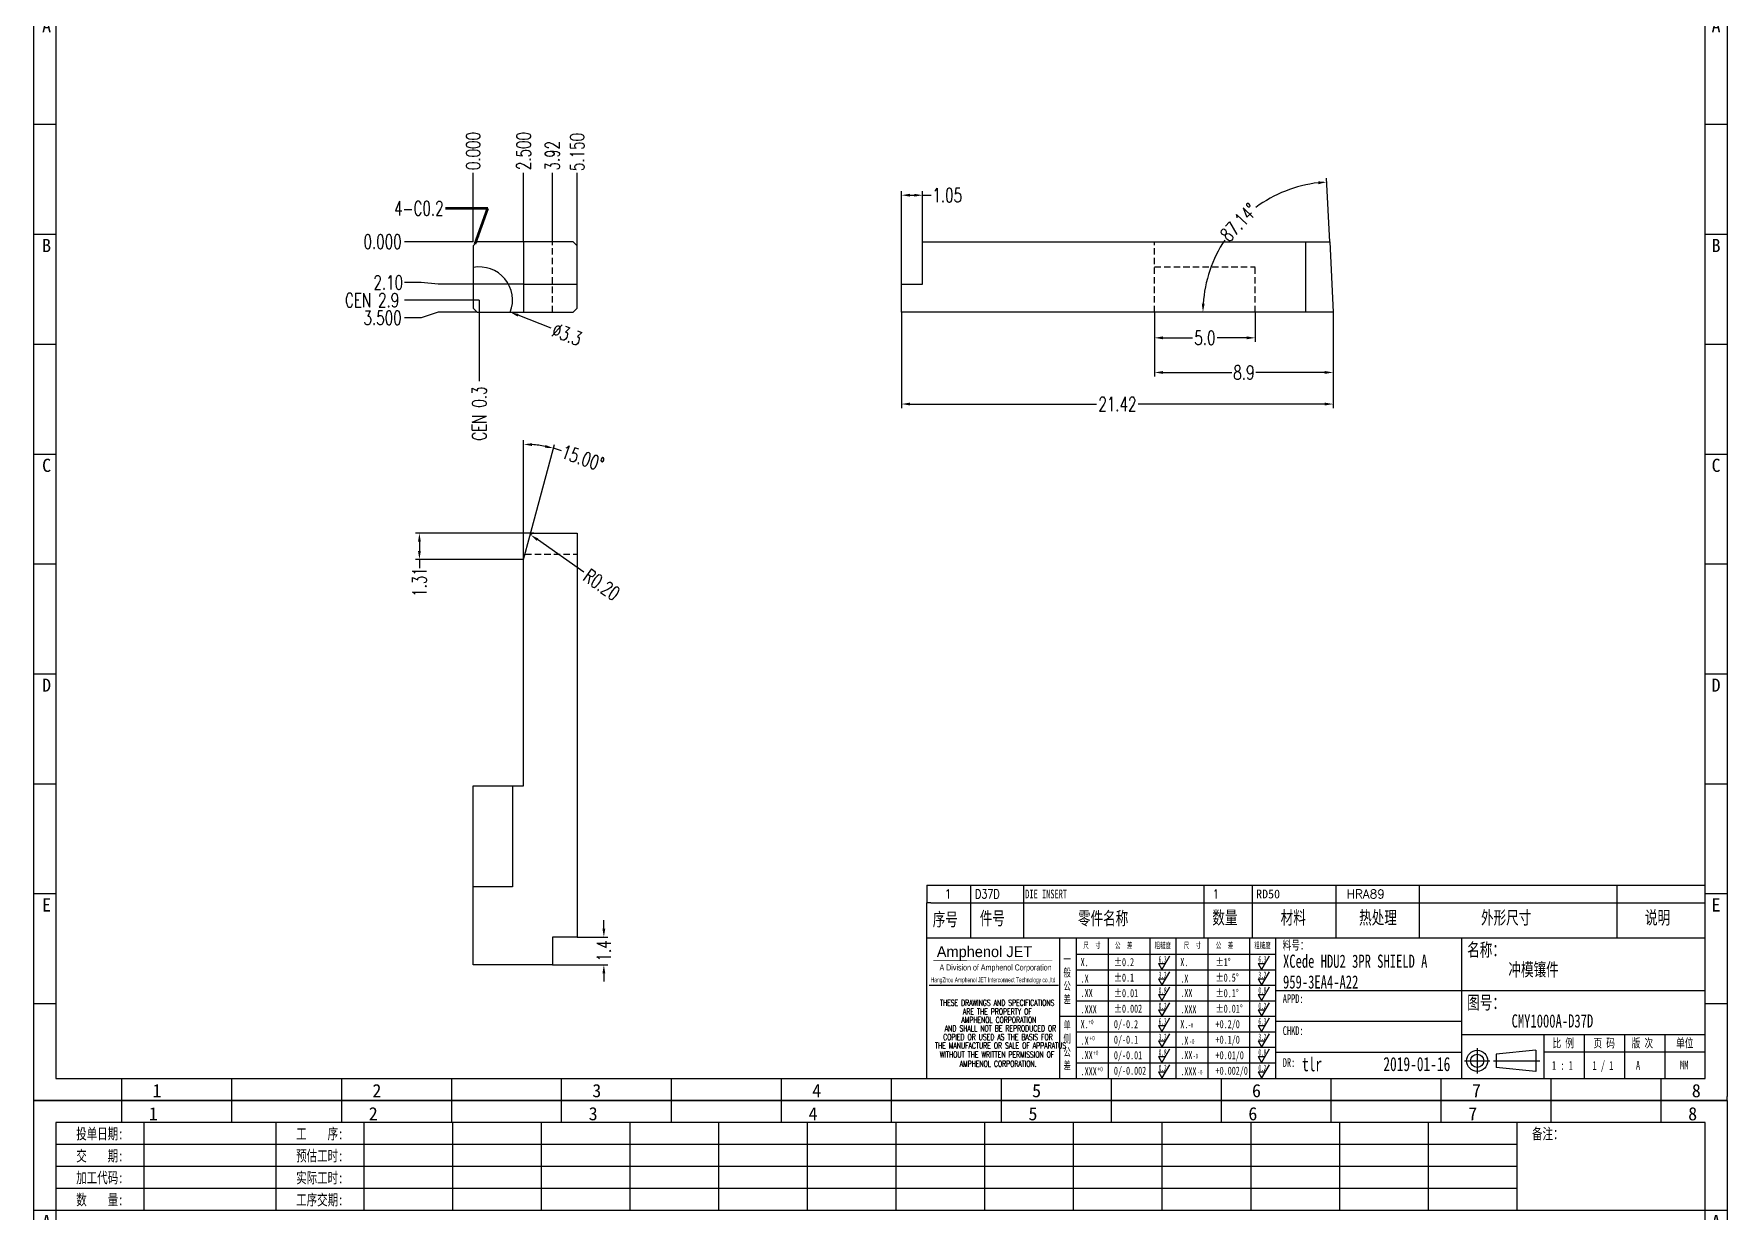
# Model space of a CAD drawing. Header units: millimetres. Extents: x -2852 to 5627, y -2271 to 1849.
# Drawn here: x -459.4 to -375.4, y -73.1 to -14.6 of the extents above; entities that cross this region are included whole.
import ezdxf
from ezdxf.enums import TextEntityAlignment as Align

# ---------------------------------------------------------------- set-up
doc = ezdxf.new("R2010")
doc.units = ezdxf.units.MM
doc.header["$PDSIZE"] = 3
doc.linetypes.add('DASHED2', pattern=[9.525, 6.35, -3.175])
for name, color, linetype in [('1', 7, 'Continuous'), ('11', 4, 'DASHED2'), ('41', 1, 'Continuous'), ('D03', 7, 'Continuous')]:
    doc.layers.add(name, color=color, linetype=linetype)
doc.styles.add('CH', font='仿宋_GB2312_0.ttf')
doc.styles.add('jet02', font='simplex.shx', dxfattribs={"width": 0.7})
doc.styles.add('SIMPLEX', font='SIMPLEX')
doc.styles.get("Standard").update_dxf_attribs({"font": '仿宋_GB2312_0.ttf', "width": 0.7})
doc.styles.add('TEXTSTYLE_1', font='TRIUMB.TTF')
doc.styles.add('TEXTSTYLE_2', font='TRIUM.TTF')
doc.styles.add('tk', font='', dxfattribs={"width": 0.7})
doc.styles.add('tk 2', font='仿宋_GB2312_0.ttf', dxfattribs={"width": 0.65})
doc.styles.add('tk 4', font='simplex.shx', dxfattribs={"width": 0.65, "bigfont": 'bigfont.shx'})
doc.styles.get('tk').set_extended_font_data('NSimSun')
doc.dimstyles.new('jet02', dxfattribs={"dimtxt": 3.5, "dimasz": 2.1, "dimexe": 1, "dimexo": 0, "dimgap": 0.5, "dimtad": 0, "dimtoh": 1, "dimdec": 3, "dimzin": 9, "dimdsep": 46, "dimtxsty": 'jet02', "dimcen": 0, "dimclrt": 256, "dimazin": 2, "dimtfac": 1, "dimtdec": 3, "dimtofl": 0, "dimtmove": 0, "dimatfit": 1, "dimfxl": 0, "dimarcsym": 0})

# ---------------------------------------------------------------- blocks, each defined once
blk = doc.blocks.new('A3-N')
at = {"layer": '1', "color": 1}
for p, q in [((0, 0), (0, 296.73)), ((0, 296.73), (420, 296.73)), ((21.82, 291.27), (21.82, 296.73)), ((49.09, 291.27), (49.09, 296.73)), ((76.36, 291.27), (76.36, 296.73)), ((103.64, 291.27), (103.64, 296.73)), ((103.64, 291.27), (103.64, 296.73)), ((103.64, 291.27), (103.64, 296.73)), ((130.91, 291.27), (130.91, 296.73)), ((158.18, 291.27), (158.18, 296.73)), ((185.45, 291.27), (185.45, 296.73)), ((212.73, 291.27), (212.73, 296.73)), ((240, 291.27), (240, 296.73)), ((267.27, 291.27), (267.27, 296.73)), ((294.55, 291.27), (294.55, 296.73)), ((321.82, 291.27), (321.82, 296.73)), ((349.09, 291.27), (349.09, 296.73)), ((376.36, 291.27), (376.36, 296.73)), ((403.64, 291.27), (403.64, 296.73)), ((420, 296.73), (420, 1)), ((5.45, 269.45), (0, 269.45)), ((420, 269.45), (414.55, 269.45)), ((5.45, 242.18), (0, 242.18)), ((420, 242.18), (414.55, 242.18)), ((5.45, 214.91), (0, 214.91)), ((420, 214.91), (414.55, 214.91)), ((5.45, 187.64), (0, 187.64)), ((420, 187.64), (414.55, 187.64)), ((5.45, 160.36), (0, 160.36)), ((420, 160.36), (414.55, 160.36)), ((5.45, 133.09), (0, 133.09)), ((420, 133.09), (414.55, 133.09)), ((5.45, 105.82), (0, 105.82)), ((420, 105.82), (414.55, 105.82)), ((5.45, 78.55), (0, 78.55)), ((420, 78.55), (414.55, 78.55)), ((5.45, 51.27), (0, 51.27)), ((420, 51.27), (414.55, 51.27)), ((222.45, 49.09), (221.45, 49.09)), ((221.45, 49.09), (221.45, 40.36)), ((222.45, 49.09), (414.55, 49.09)), ((232.36, 49.09), (232.36, 40.36)), ((245.45, 49.09), (245.45, 40.36)), ((290.18, 49.09), (290.18, 40.36)), ((302.18, 49.09), (302.18, 40.36)), ((322.91, 49.09), (322.91, 40.36)), ((343.64, 49.09), (343.64, 40.36)), ((392.73, 40.36), (392.73, 49.09)), ((258.55, 40.36), (258.55, 5.44)), ((266.45, 40.36), (266.45, 5.44)), ((276.78, 40.36), (276.78, 5.45)), ((291.18, 40.36), (291.18, 5.45)), ((301.51, 40.37), (301.51, 5.46)), ((308.01, 40.36), (308.01, 5.45)), ((354.09, 40.36), (354.09, 5.45)), ((308.01, 32.39), (258.55, 32.39)), ((308.01, 28.54), (258.55, 28.54)), ((414.55, 27.27), (308.01, 27.27)), ((5.45, 24), (0, 24)), ((308.01, 24.69), (258.55, 24.69)), ((420, 24), (414.55, 24)), ((308.01, 16.99), (258.55, 16.99)), ((354.09, 19.63), (308.01, 19.63)), ((308.01, 13.14), (258.55, 13.14)), ((414.55, 16.36), (354.09, 16.36)), ((374.55, 16.36), (374.55, 5.45)), ((384.55, 16.36), (384.55, 5.45)), ((394.55, 16.36), (394.55, 5.45)), ((404.55, 16.36), (404.55, 5.45)), ((308.01, 9.29), (258.55, 9.29)), ((308.01, 11.99), (354.09, 11.99)), ((372.51, 12.49), (362.69, 11.5)), ((362.69, 11.5), (362.69, 8.23)), ((372.51, 12.49), (372.51, 7.25)), ((414.55, 12), (374.55, 12)), ((21.82, 0), (21.82, 5.45)), ((49.09, 0), (49.09, 5.45)), ((76.36, 0), (76.36, 5.45)), ((103.64, 0), (103.64, 5.45)), ((130.91, 0), (130.91, 5.45)), ((158.18, 0), (158.18, 5.45)), ((185.45, 0), (185.45, 5.45)), ((212.73, 0), (212.73, 5.45)), ((240, 0), (240, 5.45)), ((267.27, 0), (267.27, 5.45)), ((294.55, 0), (294.55, 5.45)), ((321.82, 0), (321.82, 5.45)), ((349.09, 0), (349.09, 5.45)), ((372.51, 7.25), (362.69, 8.23)), ((376.36, 0), (376.36, 5.45)), ((403.64, 0), (403.64, 5.45)), ((1, 0), (0, 0)), ((420, 0), (1, 0)), ((420, 0), (420, 1))]:
    blk.add_line(p, q, dxfattribs=at)
at = {"layer": '1'}
for p, q in [((414.55, 278.18), (414.55, 284.73)), ((221.45, 40.36), (221.45, 5.45)), ((221.45, 40.36), (414.55, 40.36)), ((221.45, 40.36), (414.55, 40.36)), ((254.41, 40.36), (254.41, 5.45)), ((283.28, 40.36), (283.28, 5.45)), ((308.01, 36.24), (258.55, 36.24)), ((222.08, 28.67), (254.12, 28.67)), ((308.01, 20.84), (254.41, 20.84))]:
    blk.add_line(p, q, dxfattribs=at)
at = {"layer": '1', "color": 1, "ltscale": 0.05}
for p, q in [((278.93, 34.04), (279.79, 32.56)), ((278.93, 34.04), (280.65, 34.04)), ((281.68, 35.84), (279.79, 32.56)), ((303.66, 34.05), (304.52, 32.56)), ((303.66, 34.05), (305.38, 34.05)), ((306.41, 35.84), (304.52, 32.56)), ((278.93, 30.19), (279.79, 28.71)), ((278.93, 30.19), (280.65, 30.19)), ((281.68, 31.99), (279.79, 28.71)), ((303.66, 30.2), (305.38, 30.2)), ((303.66, 30.2), (304.52, 28.71)), ((306.41, 31.99), (304.52, 28.71)), ((278.93, 26.34), (279.79, 24.86)), ((278.93, 26.34), (280.65, 26.34)), ((281.68, 28.14), (279.79, 24.86)), ((303.66, 26.35), (304.52, 24.86)), ((303.66, 26.35), (305.38, 26.35)), ((306.41, 28.14), (304.52, 24.86)), ((278.93, 22.49), (280.65, 22.49)), ((278.93, 22.49), (279.79, 21.01)), ((281.68, 24.29), (279.79, 21.01)), ((303.66, 22.5), (305.38, 22.5)), ((303.66, 22.5), (304.52, 21.01)), ((306.41, 24.29), (304.52, 21.01)), ((278.93, 18.66), (279.79, 17.17)), ((278.93, 18.66), (280.65, 18.66)), ((281.68, 20.45), (279.79, 17.17)), ((303.66, 18.66), (304.52, 17.18)), ((303.66, 18.66), (305.38, 18.66)), ((306.41, 20.46), (304.52, 17.18)), ((278.93, 14.81), (280.65, 14.81)), ((278.93, 14.81), (279.79, 13.32)), ((281.68, 16.6), (279.79, 13.32)), ((281.68, 12.75), (279.79, 9.47)), ((303.66, 14.81), (305.38, 14.81)), ((303.66, 14.81), (304.52, 13.33)), ((306.41, 16.61), (304.52, 13.33)), ((306.41, 12.76), (304.52, 9.48)), ((278.93, 10.96), (279.79, 9.47)), ((278.93, 10.96), (280.65, 10.96)), ((281.68, 8.9), (279.79, 5.62)), ((303.66, 10.96), (304.52, 9.48)), ((303.66, 10.96), (305.38, 10.96)), ((306.41, 8.91), (304.52, 5.63)), ((278.93, 7.11), (279.79, 5.62)), ((278.93, 7.11), (280.65, 7.11)), ((303.66, 7.11), (305.38, 7.11)), ((303.66, 7.11), (304.52, 5.63))]:
    blk.add_line(p, q, dxfattribs=at)
at = {"layer": '1', "color": 1, "ltscale": 0.1}
for p, q in [((358.01, 13.02), (358.01, 6.71)), ((354.86, 9.87), (361.17, 9.87)), ((362.03, 9.87), (373.54, 9.87))]:
    blk.add_line(p, q, dxfattribs=at)
at = {"layer": '1'}
blk.add_lwpolyline([(221.45, 5.45), (414.55, 5.45), (414.55, 291.27), (5.45, 291.27), (5.45, 5.45), (414.55, 5.45)], dxfattribs=at)
at = {"layer": '1', "color": 7, "linetype": 'Continuous', "const_width": 0.123}
blk.add_lwpolyline([(223.11, 34.74), (252.6, 34.76)], dxfattribs=at)
at = {"layer": '1', "color": 1}
for radius in [2.62, 1.64]:
    blk.add_circle((358.01, 9.87), radius, dxfattribs=at)
at = {"layer": '41'}
for p, q in [((27.27, 291.27), (27.27, 269.45)), ((60, 291.27), (60, 269.45)), ((81.82, 291.27), (81.82, 269.45)), ((103.82, 291.27), (103.82, 269.45)), ((125.82, 291.27), (125.82, 269.45)), ((147.82, 291.27), (147.82, 269.45)), ((169.82, 291.27), (169.82, 269.45)), ((191.82, 291.27), (191.82, 269.45)), ((213.82, 291.27), (213.82, 269.45)), ((235.82, 291.27), (235.82, 269.45)), ((257.82, 291.27), (257.82, 269.45)), ((279.82, 291.27), (279.82, 269.45)), ((301.82, 291.27), (301.82, 269.45)), ((323.82, 291.27), (323.82, 269.45)), ((345.82, 291.27), (345.82, 269.45)), ((367.82, 291.27), (367.82, 269.45)), ((367.82, 285.82), (5.45, 285.82)), ((367.82, 280.36), (5.45, 280.36)), ((367.82, 274.91), (5.45, 274.91)), ((414.55, 269.45), (5.45, 269.45))]:
    blk.add_line(p, q, dxfattribs=at)
at = {"layer": '1', "color": 1}
for s, p in [('1', (29.64, 295.11)), ('2', (84.18, 295.11)), ('3', (138.73, 295.11)), ('4', (193.27, 295.11)), ('5', (247.82, 295.11)), ('6', (302.36, 295.11)), ('7', (356.91, 295.11)), ('8', (411.45, 295.11)), ('1', (30.53, 4.11)), ('2', (85.08, 4.11)), ('3', (139.62, 4.11)), ('4', (194.17, 4.11)), ('5', (248.72, 4.11)), ('6', (303.26, 4.11)), ('7', (357.81, 4.11)), ('8', (412.35, 4.11))]:
    blk.add_text(s, height=3.27, dxfattribs=at).set_placement(p, align=Align.TOP_CENTER)
at = {"layer": '1', "style": 'tk', "width": 0.7}
for s, p in [('投单日期:', (16.36, 288.55)), ('工    序:', (70.91, 288.55)), ('备注：', (375.51, 288.55)), ('交    期:', (16.36, 283.09)), ('预估工时:', (70.91, 283.09)), ('加工代码:', (16.36, 277.64)), ('实际工时:', (70.91, 277.64)), ('数    量:', (16.36, 272.18)), ('工序交期:', (70.91, 272.18))]:
    blk.add_text(s, height=2.727, dxfattribs=at).set_placement(p, align=Align.MIDDLE)
at = {"layer": '1', "color": 1}
for s, p in [('A', (2.04, 268.36)), ('B', (2.04, 213.82)), ('C', (2.04, 159.27)), ('D', (2.04, 104.73)), ('E', (2.04, 50.18))]:
    blk.add_text(s, height=3.27, dxfattribs=at).set_placement(p, align=Align.TOP_LEFT)
for s, p in [('A', (418.37, 268.36)), ('B', (418.37, 213.82)), ('C', (418.37, 159.27)), ('D', (418.37, 104.73)), ('E', (418.37, 50.18))]:
    blk.add_text(s, height=3.27, dxfattribs=at).set_placement(p, align=Align.TOP_RIGHT)
at = {"layer": '1', "color": 1, "style": 'tk 2', "width": 0.7}
for s, height, p in [('序号', 3.273, (222.96, 43.34)), ('件号', 3.273, (234.62, 43.61)), ('零件名称', 3.273, (258.97, 43.61)), ('数量', 3.273, (292.3, 43.78)), ('材料', 3.273, (309.27, 43.78)), ('热处理', 3.273, (328.71, 43.78)), ('外形尺寸', 3.273, (358.94, 43.78)), ('说明', 3.273, (399.61, 43.78)), ('料号：', 2.182, (309.77, 37.46)), ('名称：', 3.273, (355.52, 35.79)), ('图号：', 3.273, (355.52, 22.7)), ('比 例', 2.182, (376.69, 13.18)), ('页 码', 2.182, (386.85, 13.18)), ('版 次', 2.182, (396.31, 13.18)), ('单位', 2.182, (407.35, 13.18))]:
    blk.add_text(s, height=height, dxfattribs=at).set_placement(p)
at = {"layer": '1', "color": 7, "linetype": 'Continuous', "style": 'TEXTSTYLE_1'}
blk.add_text('Amphenol JET', height=2.7, dxfattribs=at).set_placement((223.96, 35.61))
at = {"layer": '1', "color": 7, "linetype": 'Continuous'}
for s, height, style, width, p in [('A Division of Amphenol Corporation', 1.5, 'TEXTSTYLE_2', 0.7, (224.64, 32.29)), ('HangZhou Amphenol JET Interconnect Technology co.,ltd ', 1.2, 'TEXTSTYLE_2', 0.6, (222.47, 29.36)), ('THESE DRAWINGS AND SPECIFICATIONS', 1.5, 'tk 4', 0.6, (224.73, 23.52)), ('ARE THE PROPERTY OF', 1.5, 'tk 4', 0.6, (230.45, 21.35)), ('AND SHALL NOT BE REPRODUCED OR', 1.5, 'tk 4', 0.6, (225.95, 17.17)), ('AMPHENOL CORPORATION', 1.5, 'tk 4', 0.6, (230.04, 19.27)), ('THE MANUFACTURE OR SALE OF APPARATUS', 1.5, 'tk 4', 0.6, (223.5, 12.92)), ('COPIED OR USED AS THE BASIS FOR', 1.5, 'tk 4', 0.6, (225.54, 15.02)), ('WITHOUT THE WRITTEN PERMISSION OF', 1.5, 'tk 4', 0.6, (224.73, 10.67)), ('AMPHENOL CORPORATION.', 1.5, 'tk 4', 0.6, (229.63, 8.4))]:
    blk.add_text(s, height=height, dxfattribs=dict(at, style=style, width=width)).set_placement(p)
at = {"layer": '1', "color": 1, "style": 'tk 2', "width": 0.7}
for s, p in [('X.', (259.64, 34.37)), ('%%P0.2', (267.9, 34.37)), ('X.', (284.37, 34.37)), ('%%P1%%D', (293.12, 34.37)), ('.X', (259.64, 30.28)), ('%%P0.1', (267.9, 30.52)), ('.X', (284.37, 30.28)), ('%%P0.5%%D', (293.12, 30.52)), ('.XX', (259.64, 26.71)), ('%%P0.01', (267.9, 26.67)), ('.XX', (284.37, 26.71)), ('%%P0.1%%D', (293.12, 26.67)), ('.XXX', (259.64, 22.68)), ('%%P0.002', (267.9, 22.82)), ('.XXX', (284.37, 22.68)), ('%%P0.01%%D', (293.12, 22.82)), ('X.', (259.64, 18.97)), ('0/-0.2', (267.9, 18.97)), ('X.', (284.37, 18.97)), ('+0.2/0', (293.12, 18.97)), ('.X', (259.64, 14.88)), ('0/-0.1', (267.9, 15.12)), ('.X', (284.37, 14.88)), ('+0.1/0', (293.12, 15.12)), ('.XX', (259.64, 11.31)), ('0/-0.01', (267.9, 11.27)), ('0/-0.002', (267.9, 7.42)), ('.XX', (284.37, 11.31)), ('+0.01/0', (293.12, 11.27)), ('+0.002/0', (293.12, 7.42)), ('.XXX', (259.64, 7.28)), ('.XXX', (284.37, 7.28))]:
    blk.add_text(s, height=2, dxfattribs=at).set_placement(p, align=Align.MIDDLE_LEFT)
at = {"layer": '1', "color": 1, "ltscale": 0.05, "style": 'tk 2', "width": 0.5}
for s, p in [('6.3', (279.01, 34.26)), ('6.3', (303.74, 34.27)), ('3.2', (279.01, 30.41)), ('3.2', (303.74, 30.42)), ('0.8', (279.01, 26.56)), ('0.8', (303.74, 26.57)), ('0.2', (279.01, 22.71)), ('0.2', (303.74, 22.72)), ('6.3', (279.01, 18.87)), ('6.3', (303.74, 18.88)), ('3.2', (279.01, 15.02)), ('0.8', (279.01, 11.17)), ('3.2', (303.74, 15.03)), ('0.8', (303.74, 11.18)), ('0.2', (279.01, 7.32)), ('0.2', (303.74, 7.33))]:
    blk.add_text(s, height=1.6, dxfattribs=at).set_placement(p)
at = {"layer": '1', "style": 'tk 2', "width": 0.7}
for s, p in [('APPD:', (309.77, 24.21)), ('CHKD:', (309.77, 16.27)), ('DR:', (309.77, 8.35))]:
    blk.add_text(s, height=2.182, dxfattribs=at).set_placement(p)
at = {"layer": '1', "color": 7, "style": 'tk 2', "width": 0.7}
blk.add_text('MM', height=2.182, dxfattribs=at).set_placement((408.31, 7.75))
at = {"layer": '1', "color": 1, "ltscale": 0.05, "char_height": 1.5, "width": 6.3627, "attachment_point": 1, "style": 'tk 2'}
for s, insert in [('尺  寸', (260.31, 39.25)), ('公  差', (268.17, 39.25)), ('粗糙度', (277.98, 39.25)), ('尺  寸', (285.2, 39.25)), ('公  差', (293.18, 39.25)), ('粗糙度', (302.71, 39.26))]:
    blk.add_mtext(s, dxfattribs=dict(at, insert=insert))
at = {"layer": '1', "ltscale": 0.05, "char_height": 2, "width": 2.5195, "attachment_point": 1, "style": 'tk 2'}
for s, insert in [('一般公差', (255.39, 36.11)), ('单侧公差', (255.39, 19.71))]:
    blk.add_mtext(s, dxfattribs=dict(at, insert=insert))
at = {"layer": '1', "color": 1, "ltscale": 0.05, "char_height": 1.2, "width": 5.1396, "attachment_point": 1, "line_spacing_factor": 0.8, "style": 'tk 2'}
for s, insert in [('+0', (261.58, 20.13)), ('-0', (286.31, 19.33)), ('+0', (261.88, 16.09)), ('-0', (286.61, 15.29)), ('+0', (262.79, 12.45)), ('+0', (263.87, 8.44)), ('-0', (287.51, 11.65)), ('-0', (288.59, 7.64))]:
    blk.add_mtext(s, dxfattribs=dict(at, insert=insert))
at = {"layer": '1', "style": 'tk 2', "width": 0.7}
for tag, p in [('PATR-NO1', (309.84, 32.96)), ('TITLE', (365.74, 30.9)), ('PATR-NO2', (309.84, 27.81)), ('DWG-NO:', (366.54, 18.14))]:
    blk.add_attdef(tag, p, '', height=3.27, dxfattribs=at)
at = {"layer": '1', "color": 1, "style": 'tk 2', "width": 0.7}
for tag, p in [('DRAW', (314.55, 7.27)), ('DATE', (334.72, 7.32))]:
    blk.add_attdef(tag, p, '', height=3.49, dxfattribs=at)
at = {"layer": '1', "style": 'tk 2', "width": 0.7}
for tag, p in [('SCALE', (376.55, 8.73)), ('SHEET', (386.6, 8.72)), ('REV', (397.38, 8.73))]:
    blk.add_attdef(tag, text='', height=2.18, dxfattribs=at).set_placement(p, align=Align.MIDDLE_LEFT)
blk = doc.blocks.new('FB3')
at = {"layer": '1', "color": 1}
for p, q in [((0, 4.36), (193.09, 4.36)), ((0, 4.36), (0, 0)), ((10.91, 4.36), (10.91, 0)), ((24, 4.36), (24, 0)), ((68.73, 4.36), (68.73, 0)), ((80.73, 4.36), (80.73, 0)), ((101.45, 4.36), (101.45, 0)), ((122.18, 4.36), (122.18, 0)), ((171.27, 0), (171.27, 4.36))]:
    blk.add_line(p, q, dxfattribs=at)
at = {"layer": '1'}
for tag, style, p in [('ITEM', 'SIMPLEX', (4.36, 2.18)), ('PARTNO', 'SIMPLEX', (12, 2.18)), ('QTY', 'SIMPLEX', (74.18, 2.18)), ('MATL', 'CH', (81.72, 2.18)), ('FINISH', 'SIMPLEX', (104.17, 2.18)), ('SPEC', 'SIMPLEX', (130.91, 2.18)), ('REMARK', 'SIMPLEX', (174.06, 2.18))]:
    blk.add_attdef(tag, text='', height=2.18, dxfattribs=dict(at, style=style)).set_placement(p, align=Align.MIDDLE_LEFT)
at = {"layer": '1', "style": 'tk', "width": 0.7}
blk.add_attdef('DIE', text='', height=2.18, dxfattribs=at).set_placement((24.43, 2.18), align=Align.MIDDLE_LEFT)
blk = doc.blocks.new('*D3066')
at = {"layer": '41', "ltscale": 0.05}
blk.add_line((477.59, -2477.372), (474.172, -2477.372), dxfattribs=at)
at = {"layer": 'Defpoints', "color": 0, "ltscale": 0.05}
for p in [(474.172, -2477.372), (477.59, -2477.372), (477.59, -2477.372)]:
    blk.add_point(p, dxfattribs=at)
at = {"layer": '41', "ltscale": 0.05, "insert": (473.092, -2477.372), "char_height": 0.7, "attachment_point": 5, "style": 'jet02'}
blk.add_mtext('0.000', dxfattribs=at)
blk = doc.blocks.new('*D3067')
at = {"layer": '41', "ltscale": 0.05}
for p, q in [((475.012, -2481.147), (474.172, -2481.147)), ((475.852, -2480.872), (475.012, -2481.147)), ((477.79, -2480.872), (475.852, -2480.872))]:
    blk.add_line(p, q, dxfattribs=at)
at = {"layer": 'Defpoints', "color": 0, "ltscale": 0.05}
for p in [(477.59, -2477.372), (474.172, -2481.147), (477.79, -2480.872)]:
    blk.add_point(p, dxfattribs=at)
at = {"layer": '41', "ltscale": 0.05, "insert": (473.092, -2481.147), "char_height": 0.7, "attachment_point": 5, "style": 'jet02'}
blk.add_mtext('3.500', dxfattribs=at)
blk = doc.blocks.new('*D3068')
at = {"layer": '41', "ltscale": 0.05}
blk.add_line((477.89, -2480.272), (474.172, -2480.272), dxfattribs=at)
at = {"layer": 'Defpoints', "color": 0, "ltscale": 0.05}
for p in [(477.59, -2477.372), (474.172, -2480.272), (477.89, -2480.272)]:
    blk.add_point(p, dxfattribs=at)
at = {"layer": '41', "ltscale": 0.05, "insert": (472.404, -2480.272), "char_height": 0.7, "attachment_point": 5, "style": 'jet02'}
blk.add_mtext('{\\C1; CEN }2.9', dxfattribs=at)
blk = doc.blocks.new('*D3069')
at = {"layer": '41', "ltscale": 0.05}
for p, q in [((475.012, -2479.397), (474.172, -2479.397)), ((475.852, -2479.472), (475.012, -2479.397)), ((480.09, -2479.472), (475.852, -2479.472))]:
    blk.add_line(p, q, dxfattribs=at)
at = {"layer": 'Defpoints', "color": 0, "ltscale": 0.05}
for p in [(477.59, -2477.372), (474.172, -2479.397), (480.09, -2479.472)]:
    blk.add_point(p, dxfattribs=at)
at = {"layer": '41', "ltscale": 0.05, "insert": (473.372, -2479.397), "char_height": 0.7, "attachment_point": 5, "style": 'jet02'}
blk.add_mtext('2.10', dxfattribs=at)
blk = doc.blocks.new('*D3070')
at = {"layer": '41', "ltscale": 0.05}
blk.add_line((477.59, -2477.372), (477.59, -2473.954), dxfattribs=at)
at = {"layer": 'Defpoints', "color": 0, "ltscale": 0.05}
for p in [(477.59, -2473.954), (477.59, -2477.372), (477.59, -2477.372)]:
    blk.add_point(p, dxfattribs=at)
at = {"layer": '41', "ltscale": 0.05, "insert": (477.59, -2472.874), "char_height": 0.7, "attachment_point": 5, "rotation": 90, "style": 'jet02'}
blk.add_mtext('0.000', dxfattribs=at)
blk = doc.blocks.new('*D3071')
at = {"layer": '41', "ltscale": 0.05}
blk.add_line((480.09, -2477.372), (480.09, -2473.954), dxfattribs=at)
at = {"layer": 'Defpoints', "color": 0, "ltscale": 0.05}
for p in [(480.09, -2473.954), (477.59, -2477.372), (480.09, -2477.372)]:
    blk.add_point(p, dxfattribs=at)
at = {"layer": '41', "ltscale": 0.05, "insert": (480.09, -2472.874), "char_height": 0.7, "attachment_point": 5, "rotation": 90, "style": 'jet02'}
blk.add_mtext('2.500', dxfattribs=at)
blk = doc.blocks.new('*D3072')
at = {"layer": '41', "ltscale": 0.05}
blk.add_line((481.515, -2477.372), (481.515, -2473.954), dxfattribs=at)
at = {"layer": 'Defpoints', "color": 0, "ltscale": 0.05}
for p in [(481.515, -2473.954), (477.59, -2477.372), (481.515, -2477.372)]:
    blk.add_point(p, dxfattribs=at)
at = {"layer": '41', "ltscale": 0.05, "insert": (481.515, -2473.107), "char_height": 0.7, "attachment_point": 5, "rotation": 90, "style": 'jet02'}
blk.add_mtext('3.92', dxfattribs=at)
blk = doc.blocks.new('*D3073')
at = {"layer": '41', "ltscale": 0.05}
blk.add_line((482.74, -2477.572), (482.74, -2473.954), dxfattribs=at)
at = {"layer": 'Defpoints', "color": 0, "ltscale": 0.05}
for p in [(482.74, -2473.954), (477.59, -2477.372), (482.74, -2477.572)]:
    blk.add_point(p, dxfattribs=at)
at = {"layer": '41', "ltscale": 0.05, "insert": (482.74, -2472.921), "char_height": 0.7, "attachment_point": 5, "rotation": 90, "style": 'jet02'}
blk.add_mtext('5.150', dxfattribs=at)
blk = doc.blocks.new('*D3074')
at = {"layer": '41', "ltscale": 0.05}
blk.add_line((477.89, -2480.272), (477.89, -2484.291), dxfattribs=at)
at = {"layer": 'Defpoints', "color": 0, "ltscale": 0.05}
for p in [(477.59, -2477.372), (477.89, -2480.272), (477.89, -2484.291)]:
    blk.add_point(p, dxfattribs=at)
at = {"layer": '41', "ltscale": 0.05, "insert": (477.89, -2486.071), "char_height": 0.7, "attachment_point": 5, "rotation": 90, "style": 'jet02'}
blk.add_mtext('{\\C1; CEN }0.3', dxfattribs=at)
blk = doc.blocks.new('*D3075')
at = {"layer": '41', "ltscale": 0.05}
blk.add_line((481.462, -2481.667), (479.819, -2481.025), dxfattribs=at)
blk.add_solid([(479.844, -2480.96), (479.793, -2481.09), (479.427, -2480.872)], dxfattribs=at)
at = {"layer": 'Defpoints', "color": 0, "ltscale": 0.05}
for p in [(476.353, -2479.672), (479.427, -2480.872)]:
    blk.add_point(p, dxfattribs=at)
at = {"layer": '41', "ltscale": 0.05, "insert": (482.24, -2481.97), "char_height": 0.7, "attachment_point": 5, "rotation": 338.67631, "style": 'jet02'}
blk.add_mtext('∅3.3', dxfattribs=at)
blk = doc.blocks.new('*D3076')
at = {"layer": '41', "ltscale": 0.05}
for p, q in [((498.834, -2480.872), (498.834, -2485.629)), ((520.255, -2480.872), (520.255, -2485.629)), ((499.254, -2485.429), (508.511, -2485.429)), ((519.835, -2485.429), (510.578, -2485.429))]:
    blk.add_line(p, q, dxfattribs=at)
for points in [[(499.254, -2485.359), (499.254, -2485.499), (498.834, -2485.429)], [(519.835, -2485.359), (519.835, -2485.499), (520.255, -2485.429)]]:
    blk.add_solid(points, dxfattribs=at)
at = {"layer": 'Defpoints', "color": 0, "ltscale": 0.05}
for p in [(498.834, -2480.872), (520.255, -2480.872), (498.834, -2485.429)]:
    blk.add_point(p, dxfattribs=at)
at = {"layer": '41', "ltscale": 0.05, "insert": (509.545, -2485.429), "char_height": 0.7, "attachment_point": 5, "style": 'jet02'}
blk.add_mtext('21.42', dxfattribs=at)
blk = doc.blocks.new('*D3077')
at = {"layer": '41', "ltscale": 0.05}
for p, q in [((498.834, -2479.472), (498.834, -2474.865)), ((499.254, -2475.065), (499.464, -2475.065)), ((499.884, -2477.372), (499.884, -2474.865)), ((499.884, -2475.065), (500.304, -2475.065))]:
    blk.add_line(p, q, dxfattribs=at)
for points in [[(499.254, -2474.995), (499.254, -2475.135), (498.834, -2475.065)], [(499.464, -2474.995), (499.464, -2475.135), (499.884, -2475.065)]]:
    blk.add_solid(points, dxfattribs=at)
at = {"layer": 'Defpoints', "color": 0, "ltscale": 0.05}
for p in [(499.884, -2475.065), (499.884, -2477.372), (498.834, -2479.472)]:
    blk.add_point(p, dxfattribs=at)
at = {"layer": '41', "ltscale": 0.05, "insert": (501.104, -2475.065), "char_height": 0.7, "attachment_point": 5, "style": 'jet02'}
blk.add_mtext('1.05', dxfattribs=at)
blk = doc.blocks.new('*D3078')
at = {"layer": '41', "ltscale": 0.05}
for p, q in [((511.384, -2480.872), (511.384, -2482.343)), ((516.384, -2480.872), (516.384, -2482.343)), ((511.804, -2482.143), (513.271, -2482.143)), ((515.964, -2482.143), (514.498, -2482.143))]:
    blk.add_line(p, q, dxfattribs=at)
for points in [[(511.804, -2482.073), (511.804, -2482.213), (511.384, -2482.143)], [(515.964, -2482.073), (515.964, -2482.213), (516.384, -2482.143)]]:
    blk.add_solid(points, dxfattribs=at)
at = {"layer": 'Defpoints', "color": 0, "ltscale": 0.05}
for p in [(511.384, -2480.872), (516.384, -2480.872), (516.384, -2482.143)]:
    blk.add_point(p, dxfattribs=at)
at = {"layer": '41', "ltscale": 0.05, "insert": (513.884, -2482.143), "char_height": 0.7, "attachment_point": 5, "style": 'jet02'}
blk.add_mtext('5.0', dxfattribs=at)
blk = doc.blocks.new('*D3079')
at = {"layer": '41', "ltscale": 0.05}
for p, q in [((484.07, -2511.463), (484.07, -2511.043)), ((482.74, -2511.883), (484.27, -2511.883)), ((481.515, -2513.254), (484.27, -2513.254)), ((484.07, -2513.674), (484.07, -2514.094))]:
    blk.add_line(p, q, dxfattribs=at)
for points in [[(484, -2511.463), (484.14, -2511.463), (484.07, -2511.883)], [(484, -2513.674), (484.14, -2513.674), (484.07, -2513.254)]]:
    blk.add_solid(points, dxfattribs=at)
at = {"layer": 'Defpoints', "color": 0, "ltscale": 0.05}
for p in [(482.74, -2511.883), (484.07, -2511.883), (481.515, -2513.254)]:
    blk.add_point(p, dxfattribs=at)
at = {"layer": '41', "ltscale": 0.05, "insert": (484.07, -2512.568), "char_height": 0.7, "attachment_point": 5, "rotation": 90, "style": 'jet02'}
blk.add_mtext('1.4', dxfattribs=at)
blk = doc.blocks.new('*D3080')
at = {"layer": '41', "ltscale": 0.05}
for p, q in [((511.384, -2480.872), (511.384, -2484.061)), ((520.255, -2480.872), (520.255, -2484.061)), ((511.804, -2483.861), (515.218, -2483.861)), ((519.835, -2483.861), (516.421, -2483.861))]:
    blk.add_line(p, q, dxfattribs=at)
for points in [[(511.804, -2483.791), (511.804, -2483.931), (511.384, -2483.861)], [(519.835, -2483.791), (519.835, -2483.931), (520.255, -2483.861)]]:
    blk.add_solid(points, dxfattribs=at)
at = {"layer": 'Defpoints', "color": 0, "ltscale": 0.05}
for p in [(511.384, -2480.872), (520.255, -2480.872), (520.255, -2483.861)]:
    blk.add_point(p, dxfattribs=at)
at = {"layer": '41', "ltscale": 0.05, "insert": (515.82, -2483.861), "char_height": 0.7, "attachment_point": 5, "style": 'jet02'}
blk.add_mtext('8.9', dxfattribs=at)
blk = doc.blocks.new('*D3081')
at = {"layer": '41', "ltscale": 0.05}
blk.add_line((520.081, -2477.372), (519.923, -2474.213), dxfattribs=at)
for start, end in [(96.57819, 126.50047), (146.35612, 176.2784)]:
    blk.add_arc((520.255, -2480.872), 6.467, start, end, dxfattribs=at)
for points in [[(519.509, -2474.378), (519.52, -2474.518), (519.933, -2474.413)], [(513.872, -2480.455), (513.732, -2480.45), (513.788, -2480.872)]]:
    blk.add_solid(points, dxfattribs=at)
at = {"layer": 'Defpoints', "color": 0, "ltscale": 0.05}
for p in [(516.837, -2475.382), (520.081, -2477.372), (498.834, -2480.872), (520.255, -2480.872), (520.255, -2480.872)]:
    blk.add_point(p, dxfattribs=at)
at = {"layer": '41', "ltscale": 0.05, "insert": (515.57, -2476.415), "char_height": 0.7, "attachment_point": 5, "rotation": 46.42829, "style": 'jet02'}
blk.add_mtext('87.14°', dxfattribs=at)
blk = doc.blocks.new('*D3082')
at = {"layer": '41', "ltscale": 0.05}
for p, q in [((480.596, -2491.833), (474.72, -2491.833)), ((474.92, -2492.253), (474.92, -2492.727)), ((480.09, -2493.147), (474.72, -2493.147)), ((474.92, -2493.147), (474.92, -2493.567))]:
    blk.add_line(p, q, dxfattribs=at)
for points in [[(474.85, -2492.253), (474.99, -2492.253), (474.92, -2491.833)], [(474.85, -2492.727), (474.99, -2492.727), (474.92, -2493.147)]]:
    blk.add_solid(points, dxfattribs=at)
at = {"layer": 'Defpoints', "color": 0, "ltscale": 0.05}
for p in [(480.596, -2491.833), (474.92, -2493.147), (480.09, -2493.147)]:
    blk.add_point(p, dxfattribs=at)
at = {"layer": '41', "ltscale": 0.05, "insert": (474.92, -2494.262), "char_height": 0.7, "attachment_point": 5, "rotation": 90, "style": 'jet02'}
blk.add_mtext('1.31', dxfattribs=at)
blk = doc.blocks.new('*D3083')
at = {"layer": '41', "ltscale": 0.05}
for p, q in [((480.09, -2493.147), (480.09, -2487.227)), ((480.403, -2491.981), (481.623, -2487.429))]:
    blk.add_line(p, q, dxfattribs=at)
for start, end in [(79.208, 85.792), (70.792, 75)]:
    blk.add_arc((480.09, -2493.147), 5.72, start, end, dxfattribs=at)
for points in [[(480.508, -2487.513), (480.513, -2487.373), (480.09, -2487.427)], [(481.177, -2487.46), (481.146, -2487.597), (481.571, -2487.622)]]:
    blk.add_solid(points, dxfattribs=at)
at = {"layer": 'Defpoints', "color": 0, "ltscale": 0.05}
for p in [(480.589, -2487.449), (480.403, -2491.981), (480.09, -2493.147), (480.09, -2493.147), (480.09, -2504.383)]:
    blk.add_point(p, dxfattribs=at)
at = {"layer": '41', "ltscale": 0.05, "insert": (483.025, -2488.112), "char_height": 0.7, "attachment_point": 5, "rotation": 340.792, "style": 'jet02'}
blk.add_mtext('15.00°', dxfattribs=at)
blk = doc.blocks.new('*D3084')
at = {"layer": '41', "ltscale": 0.05}
blk.add_line((483.07, -2493.767), (480.776, -2492.159), dxfattribs=at)
blk.add_solid([(480.816, -2492.102), (480.736, -2492.217), (480.432, -2491.918)], dxfattribs=at)
at = {"layer": 'Defpoints', "color": 0, "ltscale": 0.05}
for p in [(480.432, -2491.918), (480.596, -2492.033)]:
    blk.add_point(p, dxfattribs=at)
at = {"layer": '41', "ltscale": 0.05, "insert": (483.964, -2494.393), "char_height": 0.7, "attachment_point": 5, "rotation": 324.97441, "style": 'jet02'}
blk.add_mtext('R0.20', dxfattribs=at)

msp = doc.modelspace()

# ---------------------------------------------------------------- linework, layer by layer
at = {"layer": '11', "ltscale": 0.05}
for p, q in [((-433.6923, -28.4426), (-433.6923, -24.9426)), ((-403.8234, -28.4426), (-403.8234, -24.9426)), ((-403.8234, -26.1926), (-398.8234, -26.1926)), ((-398.8234, -28.4426), (-398.8234, -26.1926)), ((-435.0465, -40.4531), (-432.4673, -40.4531))]:
    msp.add_line(p, q, dxfattribs=at)
at = {"layer": 'D03', "ltscale": 0.05}
for p, q in [((-437.4173, -24.9426), (-437.6173, -25.1426)), ((-437.6173, -25.1426), (-437.6173, -28.2426)), ((-432.6673, -24.9426), (-437.4173, -24.9426)), ((-435.1173, -24.9426), (-435.1173, -28.4426)), ((-432.4673, -25.1426), (-432.6673, -24.9426)), ((-432.4673, -28.2426), (-432.4673, -25.1426)), ((-396.3234, -24.9426), (-396.3234, -28.4426)), ((-435.1173, -27.0426), (-432.4673, -27.0426)), ((-437.6173, -28.2426), (-437.4173, -28.4426)), ((-437.4173, -28.4426), (-432.6673, -28.4426)), ((-432.6673, -28.4426), (-432.4673, -28.2426)), ((-435.6673, -51.9531), (-435.6673, -56.9531)), ((-435.6673, -56.9531), (-437.6173, -56.9531))]:
    msp.add_line(p, q, dxfattribs=at)
msp.add_lwpolyline([(-416.3734, -27.0426), (-415.3234, -27.0426), (-415.3234, -24.9426), (-395.127, -24.9426), (-394.9523, -28.4426), (-416.3734, -28.4426)], close=True, dxfattribs=at)
msp.add_lwpolyline([(-435.1173, -40.7173), (-434.8049, -39.5513, -0.3394543), (-434.6117, -39.4031), (-432.4673, -39.4031), (-432.4673, -59.4531), (-433.6923, -59.4531), (-433.6923, -60.8242), (-437.6173, -60.8242), (-437.6173, -51.9531), (-435.1173, -51.9531)], format="xyb", close=True, dxfattribs=at)
msp.add_arc((-437.3173, -27.8426), 1.65, 338.676314, 100.475682, dxfattribs=at)

# ---------------------------------------------------------------- block references
at = {"layer": '1', "ltscale": 0.05, "xscale": 0.2000000000000455, "yscale": 0.2000000000000455, "zscale": 0.2000000000000455}
for p, values in [((-459.4145, -67.5672), {'DWG-NO:': 'CMY1000A-D37D', 'TITLE': '冲模镶件', 'REV': 'A', 'SHEET': '1 / 1', 'DRAW': 'tlr', 'DATE': '2019-01-16', 'PATR-NO1': 'XCede HDU2 3PR SHIELD A', 'PATR-NO2': '959-3EA4-A22', 'SCALE': '1 : 1'}), ((-459.4145, -126.9126), {'DWG-NO:': 'CMY1000A-D37E', 'TITLE': '冲模镶件', 'REV': 'A', 'SHEET': '1 / 1', 'DRAW': 'tlr', 'DATE': '2019-01-16', 'PATR-NO1': 'XCede HDU2 3PR SHIELD A', 'PATR-NO2': '959-3EA4-A22', 'SCALE': '1 : 1'})]:
    msp.add_blockref('A3-N', p, dxfattribs=at).add_auto_attribs(values)
at = {"layer": '1', "ltscale": 0.05}
ref = msp.add_blockref('FB3', (-415.1236, -57.749), dxfattribs=dict(at, xscale=0.2000000000000455, yscale=0.2000000000000455, zscale=0.2000000000000455))
ref.add_attrib('PARTNO', 'D37D', dxfattribs={"height": 0.43636, "style": 'SIMPLEX', "width": 0.8}).set_placement((-412.7236, -57.3126), align=Align.MIDDLE_LEFT)
ref.add_attrib('ITEM', '1', dxfattribs={"height": 0.4364, "style": 'SIMPLEX'}).set_placement((-414.2509, -57.3126), align=Align.MIDDLE_LEFT)
ref.add_attrib('DIE', 'DIE INSERT', dxfattribs={"height": 0.43636, "style": 'tk', "width": 0.7}).set_placement((-410.2376, -57.3126), align=Align.MIDDLE_LEFT)
ref.add_attrib('QTY', '1', dxfattribs={"height": 0.4364, "style": 'SIMPLEX'}).set_placement((-400.9637, -57.3126), align=Align.MIDDLE_LEFT)
ref.add_attrib('MATL', 'RD50', dxfattribs={"height": 0.43636, "style": 'CH'}).set_placement((-398.7804, -57.3126), align=Align.MIDDLE_LEFT)
ref.add_attrib('FINISH', 'HRA89', dxfattribs={"height": 0.43636, "style": 'SIMPLEX'}).set_placement((-394.2891, -57.3126), align=Align.MIDDLE_LEFT)

# ---------------------------------------------------------------- texts
at = {"layer": '41', "ltscale": 0.05, "insert": (-439.0886, -23.2874), "char_height": 0.7, "attachment_point": 6, "style": 'jet02'}
msp.add_mtext('4-C0.2', dxfattribs=at)

# ---------------------------------------------------------------- dimensions: what is measured, and where the dimension line sits
at = {"layer": '41', "ltscale": 0.05}
for feature_location, offset, dtype, origin, override, picture, middle, set_off in [((-437.6172824665, -24.9425922132), (0, 3.4184418418), 1, (-437.6172824665, -24.9425922132), {"dimscale": 0.2, "dimtoh": 0, "dimzin": 1, "dimclrd": 256, "dimclre": 256, "dimadec": 3, "dimazin": 0, "dimatfit": 3, "dimlwd": 65535, "dimlwe": 65535}, '*D3070', (-437.6172824665, -20.4441503714), (-915.2077048823, 2452.4298167741)), ((-435.1173, -24.9426), (0, 3.4184), 1, (-437.6173, -24.9426), {"dimscale": 0.2, "dimtoh": 0, "dimzin": 1, "dimclrd": 256, "dimclre": 256, "dimadec": 3, "dimazin": 0, "dimatfit": 3, "dimlwd": 65535, "dimlwe": 65535}, '*D3071', (-435.1173, -20.4442), (-915.2077, 2452.4298)), ((-432.4673, -25.1426), (0, 3.6184), 1, (-437.6173, -24.9426), {"dimscale": 0.2, "dimtoh": 0, "dimzin": 1, "dimclrd": 256, "dimclre": 256, "dimadec": 3, "dimazin": 0, "dimatfit": 3, "dimlwd": 65535, "dimlwe": 65535}, '*D3073', (-432.4673, -20.4908), (-915.2077, 2452.4298)), ((-433.6922824665, -24.9425922132), (0, 3.4184418418), 1, (-437.6172824665, -24.9425922132), {"dimscale": 0.2, "dimtoh": 0, "dimdec": 2, "dimzin": 1, "dimclrd": 256, "dimclre": 256, "dimazin": 0, "dimatfit": 3, "dimlwd": 65535, "dimlwe": 65535}, '*D3072', (-433.6922824665, -20.6774837047), (-915.2077048823, 2452.4298167741)), ((-437.6172824665, -24.9425922132), (-3.4184418518, 0), 0, (-437.6172824665, -24.9425922132), {"dimscale": 0.2, "dimtoh": 0, "dimzin": 1, "dimclrd": 256, "dimclre": 256, "dimadec": 3, "dimazin": 0, "dimatfit": 3, "dimlwd": 65535, "dimlwe": 65535}, '*D3066', (-442.1157243183, -24.9425922132), (-915.2077048823, 2452.4298167741)), ((-437.4173, -28.4426), (-3.6184, -0.275), 0, (-437.6173, -24.9426), {"dimscale": 0.2, "dimtoh": 0, "dimzin": 1, "dimclrd": 256, "dimclre": 256, "dimadec": 3, "dimazin": 0, "dimatfit": 3, "dimlwd": 65535, "dimlwe": 65535}, '*D3067', (-442.1157, -28.7176), (-915.2077, 2452.4298)), ((-435.1173, -27.0426), (-5.9184, 0.075), 0, (-437.6173, -24.9426), {"dimscale": 0.2, "dimtoh": 0, "dimdec": 2, "dimzin": 1, "dimclrd": 256, "dimclre": 256, "dimazin": 0, "dimatfit": 3, "dimlwd": 65535, "dimlwe": 65535}, '*D3069', (-441.8357, -26.9676), (-915.2077, 2452.4298))]:
    dim = msp.add_ordinate_dim(feature_location=feature_location, offset=offset, dtype=dtype, origin=origin, dimstyle='jet02', override=override, dxfattribs=at)
    dim.commit()
    dim.dimension.update_dxf_attribs({"geometry": picture, "text_midpoint": middle, "insert": set_off})
for base, line1, line2, picture, middle in [((-398.3703, -22.9524), ((-394.9523, -28.4426), (-416.3734, -28.4426)), ((-395.127, -24.9426), (-394.9523, -28.4426)), '*D3081', (-399.6379, -23.985)), ((-434.6188, -35.0191), ((-435.1173, -51.9531), (-435.1173, -40.7173)), ((-435.1173, -40.7173), (-434.8049, -39.5513)), '*D3083', (-432.1825, -35.6826))]:
    dim = msp.add_angular_dim_2l(base=base, line1=line1, line2=line2, dimstyle='jet02', override={"dimscale": 0.2, "dimtoh": 0, "dimdec": 2, "dimzin": 1, "dimclrd": 256, "dimclre": 256, "dimazin": 0, "dimatfit": 3, "dimlwd": 65535, "dimlwe": 65535}, dxfattribs=at)
    dim.commit()
    dim.dimension.update_dxf_attribs({"geometry": picture, "text_midpoint": middle, "insert": (-915.2077, 2452.4298)})
for base, p1, p2, override, picture, middle in [((-415.3234, -22.6354), (-416.3734, -27.0426), (-415.3234, -24.9426), {"dimscale": 0.2, "dimtoh": 0, "dimdec": 2, "dimzin": 1, "dimclrd": 256, "dimclre": 256, "dimazin": 0, "dimatfit": 3, "dimlwd": 65535, "dimlwe": 65535}, '*D3077', (-414.1034, -22.6354)), ((-398.8234, -29.713), (-403.8234, -28.4426), (-398.8234, -28.4426), {"dimscale": 0.2, "dimtoh": 0, "dimdec": 1, "dimzin": 1, "dimclrd": 256, "dimclre": 256, "dimadec": 1, "dimazin": 0, "dimatfit": 3, "dimlwd": 65535, "dimlwe": 65535}, '*D3078', (-401.3234, -29.713)), ((-394.9523, -31.4307), (-403.8234, -28.4426), (-394.9523, -28.4426), {"dimscale": 0.2, "dimtoh": 0, "dimdec": 1, "dimzin": 1, "dimclrd": 256, "dimclre": 256, "dimadec": 1, "dimazin": 0, "dimatfit": 3, "dimlwd": 65535, "dimlwe": 65535}, '*D3080', (-399.3879, -31.4307))]:
    dim = msp.add_linear_dim(base=base, p1=p1, p2=p2, dimstyle='jet02', override=override, dxfattribs=at)
    dim.commit()
    dim.dimension.update_dxf_attribs({"geometry": picture, "text_midpoint": middle, "insert": (-915.2077, 2452.4298)})
for offset, dtype, picture, middle in [((-3.7184, 0), 0, '*D3068', (-442.8041, -27.8426)), ((0, -4.0184), 1, '*D3074', (-437.3173, -33.641))]:
    dim = msp.add_ordinate_dim(feature_location=(-437.3173, -27.8426), offset=offset, dtype=dtype, origin=(-437.6173, -24.9426), text='{\\C1; CEN }<>', dimstyle='jet02', override={"dimscale": 0.2, "dimtoh": 0, "dimdec": 1, "dimzin": 1, "dimclrd": 256, "dimclre": 256, "dimadec": 1, "dimazin": 0, "dimatfit": 3, "dimlwd": 65535, "dimlwe": 65535}, dxfattribs=at)
    dim.commit()
    dim.dimension.update_dxf_attribs({"geometry": picture, "text_midpoint": middle, "insert": (-915.2077, 2452.4298)})
dim = msp.add_diameter_dim_2p(p1=(-438.8543, -27.2426), p2=(-435.7802, -28.4426), dimstyle='jet02', override={"dimscale": 0.2, "dimtoh": 0, "dimdec": 1, "dimzin": 1, "dimclrd": 256, "dimclre": 256, "dimadec": 1, "dimazin": 0, "dimatfit": 3, "dimlwd": 65535, "dimlwe": 65535}, dxfattribs=at)
dim.commit()
dim.dimension.update_dxf_attribs({"geometry": '*D3075', "text_midpoint": (-432.968, -29.5404), "dimtype": 131, "insert": (-915.2077, 2452.4298)})
dim = msp.add_linear_dim(base=(-416.3734, -32.9994), p1=(-394.9523, -28.4426), p2=(-416.3734, -28.4426), dimstyle='jet02', override={"dimscale": 0.2, "dimtoh": 0, "dimdec": 2, "dimzin": 1, "dimclrd": 256, "dimclre": 256, "dimazin": 0, "dimatfit": 3, "dimlwd": 65535, "dimlwe": 65535}, dxfattribs=at)
dim.commit()
dim.dimension.update_dxf_attribs({"geometry": '*D3076', "text_midpoint": (-405.6629, -32.9994), "dimtype": 128, "insert": (-915.2077, 2452.4298)})
for base, p1, p2, override, picture, middle in [((-440.288, -40.7173), (-434.6117, -39.4031), (-435.1173, -40.7173), {"dimscale": 0.2, "dimtoh": 0, "dimdec": 2, "dimzin": 1, "dimclrd": 256, "dimclre": 256, "dimazin": 0, "dimatfit": 3, "dimlwd": 65535, "dimlwe": 65535}, '*D3082', (-440.288, -41.8323)), ((-431.1378, -59.4531), (-433.6923, -60.8242), (-432.4673, -59.4531), {"dimscale": 0.2, "dimtoh": 0, "dimdec": 1, "dimzin": 1, "dimclrd": 256, "dimclre": 256, "dimadec": 1, "dimazin": 0, "dimatfit": 3, "dimlwd": 65535, "dimlwe": 65535}, '*D3079', (-431.1378, -60.1387))]:
    dim = msp.add_linear_dim(base=base, p1=p1, p2=p2, angle=90, dimstyle='jet02', override=override, dxfattribs=at)
    dim.commit()
    dim.dimension.update_dxf_attribs({"geometry": picture, "text_midpoint": middle, "insert": (-915.2077, 2452.4298)})
dim = msp.add_radius_dim(center=(-434.6117, -39.6031), mpoint=(-434.7754, -39.4883), dimstyle='jet02', override={"dimscale": 0.2, "dimtoh": 0, "dimdec": 2, "dimzin": 1, "dimclrd": 256, "dimclre": 256, "dimazin": 0, "dimtmove": 1, "dimatfit": 3, "dimlwd": 65535, "dimlwe": 65535}, dxfattribs=at)
dim.commit()
dim.dimension.update_dxf_attribs({"geometry": '*D3084', "text_midpoint": (-431.2437, -41.9636), "dimtype": 132, "insert": (-915.2077, 2452.4298)})

# ---------------------------------------------------------------- leaders
at = {"layer": '41', "ltscale": 0.05, "annotation_type": 0, "has_hookline": 1, "hookline_direction": 1, "text_width": 2.59}
msp.add_leader([(-437.5173, -25.0426), (-436.8886, -23.2874), (-438.9886, -23.2874)], dimstyle='jet02', override={"dimscale": 0.2, "dimtoh": 0, "dimzin": 1, "dimclrd": 256, "dimclre": 256, "dimadec": 3, "dimazin": 0, "dimatfit": 3, "dimlwd": 65535, "dimlwe": 65535}, dxfattribs=at)

doc.saveas('drawing.dxf')
